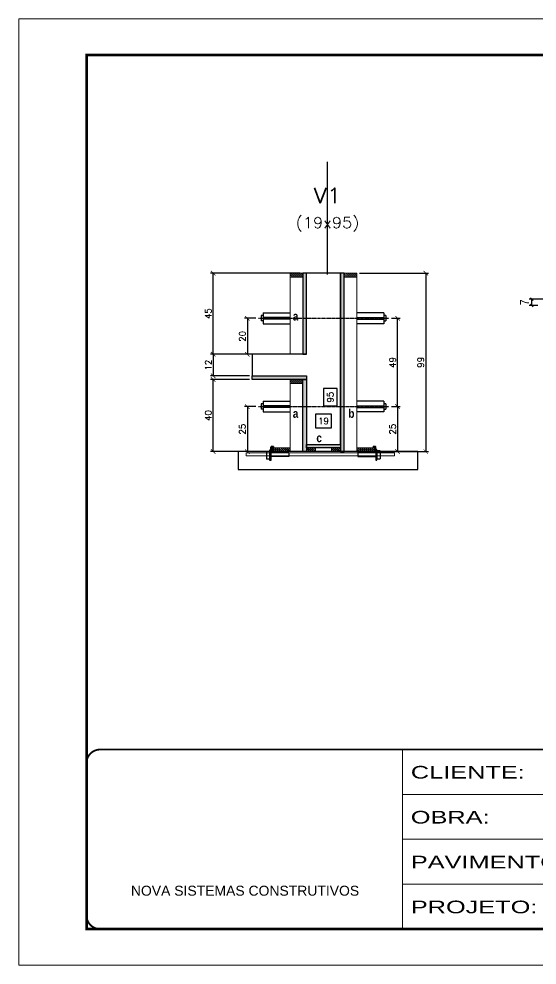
# Model space of a CAD drawing. Extents: x -10448 to -1189, y -11772 to 17235.
# Drawn here: x -10448 to -9874, y 5457 to 6507 of the extents above; entities that cross this region are included whole.
import ezdxf
from ezdxf.enums import TextEntityAlignment as Align

# ---------------------------------------------------------------- set-up
doc = ezdxf.new("R2010")
doc.units = 0
for name, pattern in [('CONTINUO', [0]), ('DASHED', [0.75, 0.5, -0.25]), ('HIDDEN', [0.375, 0.25, -0.125])]:
    doc.linetypes.add(name, pattern=pattern)
for name, color, linetype in [('barrote', 251, 'Continuous'), ('COTA', 241, 'Continuous'), ('Cota Seção (2x)', 4, 'Continuous'), ('detalhes', 4, 'Continuous'), ('Painéis', 200, 'Continuous'), ('presilha', 1, 'Continuous'), ('TENSOR', 3, 'Continuous'), ('Texto de Titulo', 7, 'Continuous'), ('Texto Qtd Sarr', 242, 'Continuous')]:
    doc.layers.add(name, color=color, linetype=linetype)
for name, color, linetype, lineweight in [('CONCRETO', 251, 'Continuous', 25), ('Folhas', 255, 'Continuous', 9), ('Hachura', 251, 'Continuous', 9), ('Madeira', 126, 'Continuous', 18), ('SARRAFO DE PRESSAO', 251, 'DASHED', 9), ('SCO-___-LAJ', 2, 'Continuous', 0), ('Texto Seção', 7, 'Continuous', 15)]:
    doc.layers.add(name, color=color, linetype=linetype, lineweight=lineweight)
doc.styles.add('ARIAL', font='arial.ttf')
doc.styles.add('COTA TECNICA', font='techl___.ttf', dxfattribs={"height": 10})
doc.styles.add('Romans', font='romans.shx')
doc.styles.add('TECNICA', font='techb___.ttf', dxfattribs={"height": 10})
doc.styles.add('Tecnologia', font='')
doc.styles.get('Tecnologia').set_extended_font_data('Forgotten Futurist')
doc.dimstyles.new('Cota Seção (2x)', dxfattribs={"dimtxt": 7, "dimasz": 5, "dimexe": 3, "dimexo": 3, "dimgap": 2, "dimtad": 3, "dimdec": 1, "dimlfac": 0.5, "dimzin": 12, "dimdsep": 46, "dimtxsty": 'Romans', "dimblk": 'ARCHTICK', "dimcen": 0, "dimclrd": 4, "dimclre": 4, "dimclrt": 1, "dimadec": 1, "dimazin": 3, "dimtfac": 1, "dimtdec": 1, "dimtmove": 0, "dimatfit": 3, "dimldrblk": 'OBLIQUE', "dimfxl": 1, "dimtolj": 1, "dimtzin": 12, "dimarcsym": 0})
doc.dimstyles.new('Cota Seção interna', dxfattribs={"dimtxt": 7, "dimasz": 6, "dimexe": 0.18, "dimexo": 2, "dimgap": -4, "dimtad": 3, "dimdec": 1, "dimlfac": 0.5, "dimzin": 12, "dimdsep": 46, "dimtxsty": 'Romans', "dimblk": 'ARCHTICK', "dimcen": 0.09, "dimse1": 1, "dimse2": 1, "dimsd1": 1, "dimsd2": 1, "dimclrd": 180, "dimclre": 5, "dimclrt": 1, "dimadec": 0, "dimazin": 3, "dimtfac": 1, "dimtdec": 1, "dimtofl": 0, "dimtmove": 0, "dimatfit": 3, "dimldrblk": 'ARCHTICK', "dimfxl": 1, "dimtolj": 1, "dimtzin": 0, "dimarcsym": 0})
doc.dimstyles.new('PAINEL', dxfattribs={"dimtxt": 10, "dimasz": 3, "dimexe": 3, "dimexo": 3, "dimgap": 3, "dimtad": 1, "dimdec": 1, "dimzin": 12, "dimdsep": 46, "dimtxsty": 'COTA TECNICA', "dimblk1": 'OBLIQUE', "dimblk2": 'OBLIQUE', "dimsah": 1, "dimcen": 0.9, "dimclrd": 4, "dimclre": 4, "dimclrt": 240, "dimadec": 1, "dimazin": 3, "dimtfac": 1, "dimtdec": 1, "dimtmove": 0, "dimatfit": 3, "dimfxl": 1, "dimtolj": 1, "dimtzin": 12, "dimarcsym": 0})

# ---------------------------------------------------------------- blocks, each defined once
blk = doc.blocks.new('9999999999')
at = {"color": 30, "linetype": 'CONTINUO'}
for p, q in [((98564.6, 34230.2), (98564.6, 34429.4)), ((98564.6, 34379.6), (99584, 34379.6)), ((98564.6, 34329.8), (99488, 34329.8)), ((98564.6, 34280), (99488, 34280))]:
    blk.add_line(p, q, dxfattribs=at)
at = {"color": 30, "linetype": 'CONTINUO', "const_width": 2}
blk.add_lwpolyline([(99584, 34230.2), (99584, 34414.4, 0.414214), (99569, 34429.4), (98229, 34429.4, 0.414214), (98214, 34414.4), (98214, 34245.2, 0.414214), (98229, 34230.2), (99584, 34230.2)], format="xyb", dxfattribs=at)
at = {"layer": 'Folhas'}
blk.add_lwpolyline([(98139, 34190.2), (99624, 34190.2), (99624, 35240.2), (98139, 35240.2)], close=True, dxfattribs=at)
at = {"layer": 'Folhas', "color": 30, "const_width": 3}
blk.add_lwpolyline([(98214, 34230.2), (99584, 34230.2), (99584, 35200.2), (98214, 35200.2)], close=True, dxfattribs=at)
at = {"color": 7, "linetype": 'Continuous', "ltscale": 5, "style": 'ARIAL'}
blk.add_text('NOVA SISTEMAS CONSTRUTIVOS', height=11.059, dxfattribs=at).set_placement((98263.2, 34267.2))
at = {"layer": 'Folhas', "color": 7, "style": 'Tecnologia', "width": 1.5}
for s, p in [('CLIENTE:', (98573.7, 34397.2)), ('OBRA:', (98573.7, 34347.3)), ('PAVIMENTO:', (98573.7, 34297.5)), ('PROJETO:', (98573.7, 34247.7))]:
    blk.add_text(s, height=14, dxfattribs=at).set_placement(p)
blk = doc.blocks.new('titulo1')
at = {"layer": 'Defpoints', "color": 252, "linetype": 'HIDDEN', "ltscale": 2}
blk.add_line((0, 0), (0, 125), dxfattribs=at)
at = {"layer": 'Defpoints', "style": 'Romans', "oblique": 15}
blk.add_attdef('FOLHA', text='', height=10, dxfattribs=at).set_placement((0, 15.6), align=Align.MIDDLE_CENTER)
at = {"layer": 'Texto Qtd Sarr', "color": 3, "style": 'Romans', "oblique": 15}
for tag, height, p in [('TITULO', 17, (0, 71.4)), ('SEÇÃO', 12, (0, 41.5))]:
    blk.add_attdef(tag, text='', height=height, dxfattribs=at).set_placement(p, align=Align.MIDDLE_CENTER)
blk = doc.blocks.new('_ArchTick')
at = {"color": 0, "linetype": 'ByBlock', "const_width": 0.15}
blk.add_lwpolyline([(-0.5, -0.5), (0.5, 0.5)], dxfattribs=at)
blk = doc.blocks.new('*D546')
at = {"layer": 'COTA', "color": 4, "lineweight": -2, "transparency": 16777216}
for p, q in [((-10192.4, 6134.9), (-10235.8, 6134.9)), ((-10232.8, 6134.9), (-10232.8, 6110.9)), ((-10192.4, 6110.9), (-10235.8, 6110.9))]:
    blk.add_line(p, q, dxfattribs=at)
at = {"layer": 'Defpoints', "color": 0, "transparency": 16777216}
for p in [(-10189.4, 6134.9), (-10232.8, 6110.9), (-10189.4, 6110.9)]:
    blk.add_point(p, dxfattribs=at)
at = {"layer": 'COTA', "color": 4, "lineweight": -2, "transparency": 16777216, "xscale": 5, "yscale": 5, "zscale": 5}
for p, rotation in [((-10232.8, 6134.9), 90), ((-10232.8, 6110.9), 270)]:
    blk.add_blockref('_ArchTick', p, dxfattribs=dict(at, rotation=rotation))
at = {"layer": 'COTA', "color": 1, "transparency": 16777216, "insert": (-10238.3, 6122.9), "char_height": 7, "attachment_point": 5, "rotation": 90, "style": 'Romans'}
blk.add_mtext('\\A1;12', dxfattribs=at)
blk = doc.blocks.new('_Oblique')
at = {"color": 0, "linetype": 'ByBlock', "lineweight": -2}
blk.add_line((-0.5, -0.5), (0.5, 0.5), dxfattribs=at)
blk = doc.blocks.new('*D547')
at = {"layer": 'COTA', "color": 4, "lineweight": -2, "transparency": 16777216}
for p, q in [((-10192.4, 6106.9), (-10235.8, 6106.9)), ((-10232.8, 6026.9), (-10232.8, 6106.9)), ((-10170.4, 6026.9), (-10235.8, 6026.9))]:
    blk.add_line(p, q, dxfattribs=at)
at = {"layer": 'Defpoints', "color": 0, "transparency": 16777216}
for p in [(-10232.8, 6106.9), (-10189.4, 6106.9), (-10167.4, 6026.9)]:
    blk.add_point(p, dxfattribs=at)
at = {"layer": 'COTA', "color": 4, "lineweight": -2, "transparency": 16777216, "xscale": 5, "yscale": 5, "zscale": 5}
for p, rotation in [((-10232.8, 6106.9), 90), ((-10232.8, 6026.9), 270)]:
    blk.add_blockref('_ArchTick', p, dxfattribs=dict(at, rotation=rotation))
at = {"layer": 'COTA', "color": 1, "transparency": 16777216, "insert": (-10238.3, 6066.9), "char_height": 7, "attachment_point": 5, "rotation": 90, "style": 'Romans'}
blk.add_mtext('\\A1;40', dxfattribs=at)
blk = doc.blocks.new('*D548')
at = {"layer": 'Cota Seção (2x)', "color": 180, "lineweight": -2, "transparency": 16777216}
for p, q in [((-10095.4, 6097), (-10110.4, 6097)), ((-10110.4, 6097), (-10110.4, 6077.7)), ((-10095.4, 6077.7), (-10095.4, 6097)), ((-10110.4, 6077.7), (-10095.4, 6077.7))]:
    blk.add_line(p, q, dxfattribs=at)
at = {"layer": 'Defpoints', "color": 0, "transparency": 16777216}
for p in [(-10129.4, 6224.9), (-10091.4, 6224.9), (-10129.4, 6034.9)]:
    blk.add_point(p, dxfattribs=at)
at = {"layer": 'Cota Seção (2x)', "color": 1, "transparency": 16777216, "insert": (-10102.9, 6087.3), "char_height": 7, "attachment_point": 5, "rotation": 90, "style": 'Romans'}
blk.add_mtext('\\A1;95', dxfattribs=at)
blk = doc.blocks.new('*D549')
at = {"layer": 'COTA', "color": 4, "lineweight": -2, "transparency": 16777216}
for p, q in [((-10070.4, 6224.9), (-9994, 6224.9)), ((-9997, 6224.9), (-9997, 6026.9)), ((-10050.4, 6026.9), (-9994, 6026.9))]:
    blk.add_line(p, q, dxfattribs=at)
at = {"layer": 'Defpoints', "color": 0, "transparency": 16777216}
for p in [(-10073.4, 6224.9), (-10053.4, 6026.9), (-9997, 6026.9)]:
    blk.add_point(p, dxfattribs=at)
at = {"layer": 'COTA', "color": 4, "lineweight": -2, "transparency": 16777216, "xscale": 5, "yscale": 5, "zscale": 5}
for p, rotation in [((-9997, 6224.9), 90), ((-9997, 6026.9), 270)]:
    blk.add_blockref('_ArchTick', p, dxfattribs=dict(at, rotation=rotation))
at = {"layer": 'COTA', "color": 1, "transparency": 16777216, "insert": (-10002.5, 6125.9), "char_height": 7, "attachment_point": 5, "rotation": 90, "style": 'Romans'}
blk.add_mtext('\\A1;99', dxfattribs=at)
blk = doc.blocks.new('PRESILHA METÁLICA 1')
at = {"layer": 'presilha'}
for p, q in [((7.5, 10.6), (7.5, 19.9)), ((12, 21), (8.6, 21)), ((9, 11.6), (9, 18.9)), ((12, 19.5), (9.6, 19.5)), ((12, 21), (12, 19.5)), ((0, 13), (6, 13)), ((0, 13), (0, 0)), ((6, 0), (0, 0)), ((6, 15.5), (7.5, 15.5)), ((6, -2.5), (6, 15.5)), ((6, 13), (6, 0)), ((7.5, 15.5), (7.5, -2.5)), ((37.5, 4.1), (7.5, 4.1)), ((37.5, 11), (9.6, 11)), ((37.5, 11), (37.5, 4.1)), ((7.5, -2.5), (6, -2.5))]:
    blk.add_line(p, q, dxfattribs=at)
for centre, radius, start, end in [((8.6, 19.9), 1.14, 90, 180), ((9.6, 18.9), 0.57, 90, 180), ((9.6, 11.6), 0.57, 180, 270)]:
    blk.add_arc(centre, radius, start, end, dxfattribs=at)
blk = doc.blocks.new('*D1629')
at = {"layer": 'COTA', "color": 4, "lineweight": -2, "transparency": 16777216}
for p, q in [((-10185.4, 6076.8), (-10197.9, 6076.8)), ((-10194.9, 6076.8), (-10194.9, 6026.9)), ((-10178.5, 6026.9), (-10197.9, 6026.9))]:
    blk.add_line(p, q, dxfattribs=at)
at = {"layer": 'Defpoints', "color": 0, "transparency": 16777216}
for p in [(-10182.4, 6076.8), (-10194.9, 6026.9), (-10175.5, 6026.9)]:
    blk.add_point(p, dxfattribs=at)
at = {"layer": 'COTA', "color": 4, "lineweight": -2, "transparency": 16777216, "xscale": 5, "yscale": 5, "zscale": 5}
for p, rotation in [((-10194.9, 6076.8), 90), ((-10194.9, 6026.9), 270)]:
    blk.add_blockref('_ArchTick', p, dxfattribs=dict(at, rotation=rotation))
at = {"layer": 'COTA', "color": 1, "transparency": 16777216, "insert": (-10200.4, 6051.8), "char_height": 7, "attachment_point": 5, "rotation": 90, "style": 'Romans'}
blk.add_mtext('\\A1;25', dxfattribs=at)
blk = doc.blocks.new('*D1630')
at = {"layer": 'Cota Seção (2x)', "color": 180, "lineweight": -2, "transparency": 16777216}
for p, q in [((-10101.4, 6068.4), (-10119.4, 6068.4)), ((-10119.4, 6068.4), (-10119.4, 6053.4)), ((-10101.4, 6053.4), (-10101.4, 6068.4)), ((-10119.4, 6053.4), (-10101.4, 6053.4))]:
    blk.add_line(p, q, dxfattribs=at)
at = {"layer": 'Defpoints', "color": 0, "transparency": 16777216}
for p in [(-10129.4, 6049.4), (-10129.4, 6034.9), (-10091.4, 6034.9)]:
    blk.add_point(p, dxfattribs=at)
at = {"layer": 'Cota Seção (2x)', "color": 1, "transparency": 16777216, "insert": (-10110.4, 6060.9), "char_height": 7, "attachment_point": 5, "style": 'Romans'}
blk.add_mtext('\\A1;19', dxfattribs=at)
blk = doc.blocks.new('*D1631')
at = {"layer": 'COTA', "color": 4, "lineweight": -2, "transparency": 16777216}
for p, q in [((-10136.4, 6224.9), (-10235.8, 6224.9)), ((-10232.8, 6134.9), (-10232.8, 6224.9)), ((-10136.4, 6134.9), (-10235.8, 6134.9))]:
    blk.add_line(p, q, dxfattribs=at)
at = {"layer": 'Defpoints', "color": 0, "transparency": 16777216}
for p in [(-10232.8, 6224.9), (-10133.4, 6224.9), (-10133.4, 6134.9)]:
    blk.add_point(p, dxfattribs=at)
at = {"layer": 'COTA', "color": 4, "lineweight": -2, "transparency": 16777216, "xscale": 5, "yscale": 5, "zscale": 5}
for p, rotation in [((-10232.8, 6224.9), 90), ((-10232.8, 6134.9), 270)]:
    blk.add_blockref('_ArchTick', p, dxfattribs=dict(at, rotation=rotation))
at = {"layer": 'COTA', "color": 1, "transparency": 16777216, "insert": (-10238.3, 6179.9), "char_height": 7, "attachment_point": 5, "rotation": 90, "style": 'Romans'}
blk.add_mtext('\\A1;45', dxfattribs=at)
blk = doc.blocks.new('*D1632')
at = {"layer": 'COTA', "color": 4, "lineweight": -2, "transparency": 16777216}
for p, q in [((-10185.4, 6174.8), (-10197.9, 6174.8)), ((-10194.9, 6174.8), (-10194.9, 6134.9)), ((-10178.5, 6134.9), (-10197.9, 6134.9))]:
    blk.add_line(p, q, dxfattribs=at)
at = {"layer": 'Defpoints', "color": 0, "transparency": 16777216}
for p in [(-10182.4, 6174.8), (-10194.9, 6134.9), (-10175.5, 6134.9)]:
    blk.add_point(p, dxfattribs=at)
at = {"layer": 'COTA', "color": 4, "lineweight": -2, "transparency": 16777216, "xscale": 5, "yscale": 5, "zscale": 5}
for p, rotation in [((-10194.9, 6174.8), 90), ((-10194.9, 6134.9), 270)]:
    blk.add_blockref('_ArchTick', p, dxfattribs=dict(at, rotation=rotation))
at = {"layer": 'COTA', "color": 1, "transparency": 16777216, "insert": (-10200.4, 6154.8), "char_height": 7, "attachment_point": 5, "rotation": 90, "style": 'Romans'}
blk.add_mtext('\\A1;20', dxfattribs=at)
blk = doc.blocks.new('*D1633')
at = {"layer": 'COTA', "color": 4, "lineweight": -2, "transparency": 16777216}
for p, q in [((-10035.1, 6174.8), (-10025.3, 6174.8)), ((-10028.3, 6076.8), (-10028.3, 6174.8)), ((-10035.1, 6076.8), (-10025.3, 6076.8))]:
    blk.add_line(p, q, dxfattribs=at)
at = {"layer": 'Defpoints', "color": 0, "transparency": 16777216}
for p in [(-10038.1, 6174.8), (-10028.3, 6174.8), (-10038.1, 6076.8)]:
    blk.add_point(p, dxfattribs=at)
at = {"layer": 'COTA', "color": 4, "lineweight": -2, "transparency": 16777216, "xscale": 5, "yscale": 5, "zscale": 5}
for p, rotation in [((-10028.3, 6174.8), 90), ((-10028.3, 6076.8), 270)]:
    blk.add_blockref('_ArchTick', p, dxfattribs=dict(at, rotation=rotation))
at = {"layer": 'COTA', "color": 1, "transparency": 16777216, "insert": (-10033.8, 6125.8), "char_height": 7, "attachment_point": 5, "rotation": 90, "style": 'Romans'}
blk.add_mtext('\\A1;49', dxfattribs=at)
blk = doc.blocks.new('*D550')
at = {"layer": 'COTA', "color": 4, "lineweight": -2, "transparency": 16777216}
for p, q in [((-10035.1, 6076.8), (-10025.3, 6076.8)), ((-10028.3, 6076.8), (-10028.3, 6026.9)), ((-10035.1, 6026.9), (-10025.3, 6026.9))]:
    blk.add_line(p, q, dxfattribs=at)
at = {"layer": 'Defpoints', "color": 0, "transparency": 16777216}
for p in [(-10038.1, 6076.8), (-10038.1, 6026.9), (-10028.3, 6026.9)]:
    blk.add_point(p, dxfattribs=at)
at = {"layer": 'COTA', "color": 4, "lineweight": -2, "transparency": 16777216, "xscale": 5, "yscale": 5, "zscale": 5}
for p, rotation in [((-10028.3, 6076.8), 90), ((-10028.3, 6026.9), 270)]:
    blk.add_blockref('_ArchTick', p, dxfattribs=dict(at, rotation=rotation))
at = {"layer": 'COTA', "color": 1, "transparency": 16777216, "insert": (-10033.8, 6051.8), "char_height": 7, "attachment_point": 5, "rotation": 90, "style": 'Romans'}
blk.add_mtext('\\A1;25', dxfattribs=at)
blk = doc.blocks.new('*D2249')
at = {"layer": 'COTA', "color": 4, "lineweight": -2, "transparency": 16777216}
for p, q in [((-9838.8, 6196), (-9882.4, 6196)), ((-9879.4, 6189), (-9879.4, 6196)), ((-9872.8, 6189), (-9882.4, 6189))]:
    blk.add_line(p, q, dxfattribs=at)
at = {"layer": 'Defpoints', "color": 0, "transparency": 16777216}
for p in [(-9879.4, 6196), (-9835.8, 6196), (-9869.8, 6189)]:
    blk.add_point(p, dxfattribs=at)
at = {"layer": 'COTA', "color": 4, "lineweight": -2, "transparency": 16777216, "xscale": 3, "yscale": 3, "zscale": 3}
for p, rotation in [((-9879.4, 6196), 90), ((-9879.4, 6189), 270)]:
    blk.add_blockref('_Oblique', p, dxfattribs=dict(at, rotation=rotation))
at = {"layer": 'COTA', "color": 240, "transparency": 16777216, "insert": (-9887.5, 6192.5), "char_height": 10, "attachment_point": 5, "rotation": 90, "style": 'COTA TECNICA'}
blk.add_mtext('\\A1;7', dxfattribs=at)

msp = doc.modelspace()

# ---------------------------------------------------------------- hatches: boundary and pattern name
at = {"layer": 'Hachura'}
h = msp.add_hatch(dxfattribs=at)
h.set_pattern_fill('ANSI31', color=256, scale=0.5, angle=90, style=0)
h.set_pattern_definition([(135, (-32998.0299, 14528.0958), (-1.12253202, -1.12253202), [])])
h.paths.add_polyline_path([(-10147.41, 6224.85), (-10147.41, 6220.45), (-10133.41, 6220.45), (-10133.41, 6224.85)])
h = msp.add_hatch(color=256, dxfattribs=at)
h.dxf.hatch_style = 1
h.paths.add_polyline_path([(-10129.41, 6224.85), (-10133.41, 6224.85), (-10133.41, 6134.85), (-10129.41, 6134.85)])
h = msp.add_hatch(color=256, dxfattribs=at)
h.dxf.hatch_style = 1
h.paths.add_polyline_path([(-10087.41, 6224.85), (-10091.41, 6224.85), (-10091.41, 6026.85), (-10087.41, 6026.85)])
h = msp.add_hatch(dxfattribs=at)
h.set_pattern_fill('ANSI31', color=256, scale=0.5, angle=270, style=0)
h.set_pattern_definition([(315, (12981.2104, -2260.3917), (1.12253202, 1.12253202), [])])
h.paths.add_polyline_path([(-10073.41, 6224.85), (-10073.41, 6220.45), (-10087.41, 6220.45), (-10087.41, 6224.85)])
h = msp.add_hatch(color=256, dxfattribs=at)
h.dxf.hatch_style = 1
h.paths.add_polyline_path([(-10189.41, 6106.85), (-10189.41, 6110.85), (-10129.41, 6110.85), (-10129.41, 6106.85)])
h = msp.add_hatch(dxfattribs=at)
h.set_pattern_fill('ANSI31', color=256, scale=0.5, angle=90, style=0)
h.set_pattern_definition([(135, (-32998.0299, 14410.0958), (-1.12253202, -1.12253202), [])])
h.paths.add_polyline_path([(-10147.41, 6106.85), (-10147.41, 6102.45), (-10133.41, 6102.45), (-10133.41, 6106.85)])
h = msp.add_hatch(color=256, dxfattribs=at)
h.dxf.hatch_style = 1
h.paths.add_polyline_path([(-10133.41, 6106.85), (-10129.41, 6106.85), (-10129.41, 6026.85), (-10133.41, 6026.85)])
h = msp.add_hatch(dxfattribs=at)
h.set_pattern_fill('ANSI31', color=256, scale=0.5, angle=270, style=0)
h.set_pattern_definition([(315, (12817.2104, -2202.7917), (1.12253202, 1.12253202), [])])
h.paths.add_polyline_path([(-10167.41, 6026.85), (-10167.41, 6031.25), (-10147.41, 6031.25), (-10147.41, 6026.85)])
h = msp.add_hatch(color=256, dxfattribs=at)
h.dxf.hatch_style = 1
h.paths.add_polyline_path([(-10129.41, 6031.25), (-10129.41, 6034.85), (-10091.41, 6034.85), (-10091.41, 6031.25)])
h = msp.add_hatch(dxfattribs=at)
h.set_pattern_fill('ANSI31', color=256, scale=0.5, angle=270, style=0)
h.set_pattern_definition([(315, (12827.2104, -2202.7917), (1.12253202, 1.12253202), [])])
h.paths.add_polyline_path([(-10129.41, 6026.85), (-10129.41, 6031.25), (-10119.41, 6031.25), (-10119.41, 6026.85)])
h = msp.add_hatch(dxfattribs=at)
h.set_pattern_fill('ANSI31', color=256, scale=0.5, angle=270, style=0)
h.set_pattern_definition([(315, (12803.2104, -2202.7917), (1.12253202, 1.12253202), [])])
h.paths.add_polyline_path([(-10101.41, 6026.85), (-10101.41, 6031.25), (-10091.41, 6031.25), (-10091.41, 6026.85)])
h = msp.add_hatch(dxfattribs=at)
h.set_pattern_fill('ANSI31', color=256, scale=0.5, angle=270, style=0)
h.set_pattern_definition([(315, (12837.2104, -2202.7917), (1.12253202, 1.12253202), [])])
h.paths.add_polyline_path([(-10053.41, 6026.85), (-10053.41, 6031.25), (-10073.41, 6031.25), (-10073.41, 6026.85)])

# ---------------------------------------------------------------- linework, layer by layer
at = {"ltscale": 3}
for p, q in [((-10179.41, 6177.85), (-10179.41, 6171.85)), ((-10177.41, 6177.85), (-10179.41, 6177.85)), ((-10177.41, 6180.85), (-10177.41, 6168.85)), ((-10177.41, 6180.85), (-10147.41, 6180.85)), ((-10147.41, 6175.85), (-10177.41, 6175.85)), ((-10043.41, 6180.85), (-10073.41, 6180.85)), ((-10073.41, 6175.85), (-10043.41, 6175.85)), ((-10043.41, 6180.85), (-10043.41, 6168.85)), ((-10041.41, 6177.85), (-10043.41, 6177.85)), ((-10041.41, 6177.85), (-10041.41, 6171.85)), ((-10177.41, 6171.85), (-10179.41, 6171.85)), ((-10147.41, 6173.85), (-10177.41, 6173.85)), ((-10177.41, 6168.85), (-10147.41, 6168.85)), ((-10073.41, 6173.85), (-10043.41, 6173.85)), ((-10043.41, 6168.85), (-10073.41, 6168.85)), ((-10043.41, 6171.85), (-10041.41, 6171.85)), ((-10179.41, 6079.85), (-10179.41, 6073.85)), ((-10177.41, 6079.85), (-10179.41, 6079.85)), ((-10177.41, 6082.85), (-10177.41, 6070.85)), ((-10177.41, 6082.85), (-10147.41, 6082.85)), ((-10043.41, 6082.85), (-10073.41, 6082.85)), ((-10043.41, 6082.85), (-10043.41, 6070.85)), ((-10041.41, 6079.85), (-10043.41, 6079.85)), ((-10041.41, 6079.85), (-10041.41, 6073.85)), ((-10177.41, 6073.85), (-10179.41, 6073.85)), ((-10147.41, 6077.85), (-10177.41, 6077.85)), ((-10147.41, 6075.85), (-10177.41, 6075.85)), ((-10177.41, 6070.85), (-10147.41, 6070.85)), ((-10073.41, 6077.85), (-10043.41, 6077.85)), ((-10073.41, 6075.85), (-10043.41, 6075.85)), ((-10043.41, 6070.85), (-10073.41, 6070.85)), ((-10043.41, 6073.85), (-10041.41, 6073.85))]:
    msp.add_line(p, q, dxfattribs=at)
at = {"layer": 'barrote'}
msp.add_lwpolyline([(-10205.26, 6006.85), (-10005.68, 6006.85), (-10005.68, 6026.85), (-10205.26, 6026.85)], close=True, dxfattribs=at)
at = {"layer": 'CONCRETO'}
msp.add_lwpolyline([(-10129.41, 6134.85), (-10189.41, 6134.85), (-10189.41, 6110.85), (-10129.41, 6110.85), (-10129.41, 6034.85), (-10091.41, 6034.85), (-10091.41, 6180.85), (-10091.41, 6224.85), (-10129.41, 6224.85)], dxfattribs=at)
at = {"layer": 'Madeira'}
for points in [[(-10147.41, 6224.85), (-10147.41, 6220.45), (-10133.41, 6220.45), (-10133.41, 6224.85)], [(-10147.41, 6134.85), (-10133.41, 6134.85), (-10133.41, 6224.85), (-10147.41, 6224.85)], [(-10073.41, 6224.85), (-10073.41, 6220.45), (-10087.41, 6220.45), (-10087.41, 6224.85)], [(-10073.41, 6224.85), (-10087.41, 6224.85), (-10087.41, 6026.85), (-10073.41, 6026.85)], [(-10147.41, 6106.85), (-10147.41, 6102.45), (-10133.41, 6102.45), (-10133.41, 6106.85)], [(-10147.41, 6026.85), (-10133.41, 6026.85), (-10133.41, 6106.85), (-10147.41, 6106.85)], [(-10167.41, 6026.85), (-10167.41, 6031.25), (-10147.41, 6031.25), (-10147.41, 6026.85)], [(-10129.41, 6026.85), (-10129.41, 6031.25), (-10119.41, 6031.25), (-10119.41, 6026.85)], [(-10101.41, 6026.85), (-10101.41, 6031.25), (-10091.41, 6031.25), (-10091.41, 6026.85)], [(-10053.41, 6026.85), (-10053.41, 6031.25), (-10073.41, 6031.25), (-10073.41, 6026.85)]]:
    msp.add_lwpolyline(points, close=True, dxfattribs=at)
at = {"layer": 'Painéis'}
for points in [[(-10129.41, 6224.85), (-10133.41, 6224.85), (-10133.41, 6134.85), (-10129.41, 6134.85)], [(-10087.41, 6224.85), (-10091.41, 6224.85), (-10091.41, 6026.85), (-10087.41, 6026.85)], [(-10189.41, 6106.85), (-10189.41, 6110.85), (-10129.41, 6110.85), (-10129.41, 6106.85)], [(-10133.41, 6106.85), (-10129.41, 6106.85), (-10129.41, 6026.85), (-10133.41, 6026.85)], [(-10129.41, 6031.25), (-10129.41, 6034.85), (-10091.41, 6034.85), (-10091.41, 6031.25)]]:
    msp.add_lwpolyline(points, close=True, dxfattribs=at)
at = {"layer": 'SCO-___-LAJ', "color": 1}
msp.add_lwpolyline([(-10196.26, 6025.52), (-10031.82, 6025.52), (-10031.82, 6022.32), (-10196.26, 6022.32)], close=True, dxfattribs=at)
at = {"layer": 'TENSOR', "linetype": 'HIDDEN', "ltscale": 0.5}
for p, q in [((-10182.41, 6174.85), (-10038.11, 6174.85)), ((-10182.41, 6076.85), (-10038.11, 6076.85))]:
    msp.add_line(p, q, dxfattribs=at)

# ---------------------------------------------------------------- block references
at = {"layer": 'presilha', "yscale": 0.6666666666666666, "zscale": 0.6666666666666666}
for p, xscale in [((-10173.79, 6018.63), 0.6666666666666666), ((-10047.41, 6018.89), -0.6666666666666666)]:
    msp.add_blockref('PRESILHA METÁLICA 1', p, dxfattribs=dict(at, xscale=xscale))
at = {"layer": 'SARRAFO DE PRESSAO', "color": 6, "linetype": 'ByBlock'}
msp.add_blockref('9999999999', (-108587.26, -28733.15), dxfattribs=at)
at = {"layer": 'Texto Seção'}
ref = msp.add_blockref('titulo1', (-10105.96, 6223.52), dxfattribs=at)
ref.add_attrib('TITULO', 'V1', dxfattribs={"layer": 'Texto de Titulo', "color": 7, "height": 17, "style": 'Romans', "width": 1.1}).set_placement((-10105.96, 6311.02), align=Align.MIDDLE_CENTER)
ref.add_attrib('SEÇÃO', '(19x95)', dxfattribs={"layer": 'Texto de Titulo', "color": 7, "height": 12, "style": 'Romans', "width": 1.1}).set_placement((-10105.96, 6281.02), align=Align.MIDDLE_CENTER)

# ---------------------------------------------------------------- texts
at = {"layer": 'detalhes', "style": 'TECNICA'}
for s, p in [('a', (-10144.46, 6172.39)), ('a', (-10144.46, 6064.39)), ('b', (-10082.78, 6064.38)), ('c', (-10118.33, 6037.35))]:
    msp.add_text(s, height=9.6, dxfattribs=at).set_placement(p)

# ---------------------------------------------------------------- dimensions: what is measured, and where the dimension line sits
at = {"layer": 'COTA'}
for base, p1, p2, picture, middle in [((-10232.78, 6224.85), (-10133.41, 6134.85), (-10133.41, 6224.85), '*D1631', (-10238.28, 6179.85)), ((-9996.95, 6026.85), (-10073.41, 6224.85), (-10053.41, 6026.85), '*D549', (-10002.45, 6125.85)), ((-10194.94, 6134.85), (-10182.41, 6174.85), (-10175.52, 6134.85), '*D1632', (-10200.44, 6154.85)), ((-10028.28, 6174.85), (-10038.11, 6076.85), (-10038.11, 6174.85), '*D1633', (-10033.78, 6125.85)), ((-10232.78, 6110.85), (-10189.41, 6134.85), (-10189.41, 6110.85), '*D546', (-10238.28, 6122.85)), ((-10232.78, 6106.85), (-10167.41, 6026.85), (-10189.41, 6106.85), '*D547', (-10238.28, 6066.85)), ((-10194.94, 6026.85), (-10182.41, 6076.85), (-10175.52, 6026.85), '*D1629', (-10200.44, 6051.85)), ((-10028.28, 6026.85), (-10038.11, 6076.85), (-10038.11, 6026.85), '*D550', (-10033.78, 6051.85))]:
    dim = msp.add_linear_dim(base=base, p1=p1, p2=p2, angle=90, dimstyle='Cota Seção (2x)', dxfattribs=at)
    dim.commit()
    dim.dimension.update_dxf_attribs({"geometry": picture, "text_midpoint": middle})
dim = msp.add_linear_dim(base=(-9879.43, 6195.96), p1=(-9869.76, 6188.96), p2=(-9835.76, 6195.96), angle=90, dimstyle='PAINEL', dxfattribs=at)
dim.commit()
dim.dimension.update_dxf_attribs({"geometry": '*D2249', "text_midpoint": (-9879.43, 6192.46), "dimtype": 160})
at = {"layer": 'Cota Seção (2x)'}
dim = msp.add_linear_dim(base=(-10091.41, 6224.85), p1=(-10129.41, 6034.85), p2=(-10129.41, 6224.85), angle=90, dimstyle='Cota Seção interna', dxfattribs=at)
dim.commit()
dim.dimension.update_dxf_attribs({"geometry": '*D548', "text_midpoint": (-10091.41, 6087.32), "dimtype": 160})
dim = msp.add_linear_dim(base=(-10129.41, 6049.4), p1=(-10091.41, 6034.85), p2=(-10129.41, 6034.85), dimstyle='Cota Seção interna', dxfattribs=at)
dim.commit()
dim.dimension.update_dxf_attribs({"geometry": '*D1630', "text_midpoint": (-10110.41, 6060.9)})

doc.saveas('drawing.dxf')
